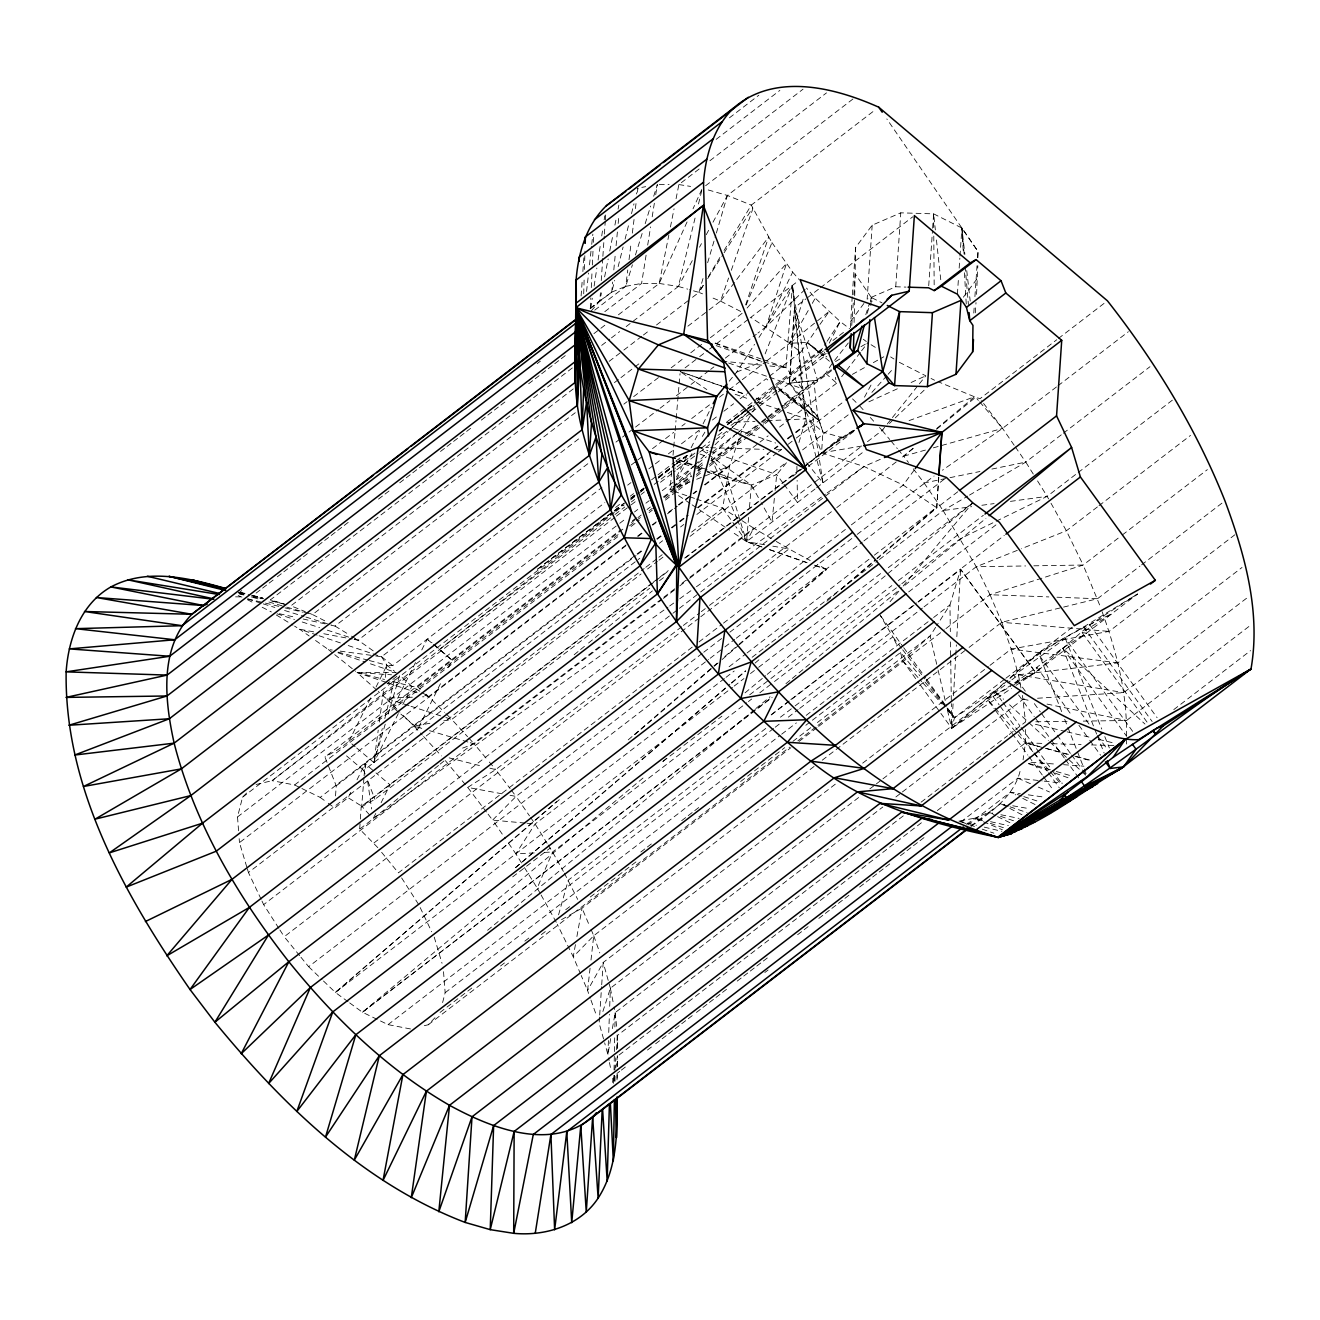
<?xml version="1.0" encoding="UTF-8"?>
<svg xmlns="http://www.w3.org/2000/svg" width="1320" height="1320" viewBox="0 0 1320 1320"><rect width="100%" height="100%" fill="white"/><g stroke="black" fill="none" stroke-linecap="round" stroke-linejoin="round"><path stroke-width="0.75" stroke-dasharray="5 3.75" d="M617.463 1048.69L616.952 1029.682M1025.508 729.547L1025.442 742.863L1023.082 759.808M1126.422 744.034L1126.455 738.144M1126.472 736.18C1127.379 692.356 1115.878 649.209 1100.913 608.338M617.001 1079.875L617.083 1073.803M617.314 1066.461L617.298 1055.604M617.397 1047.519L617.529 1035.375L904.778 814.72M850.443 327.64L852.192 296.868M977.922 257.548L978.005 251.427L961.9 228.013L933.62 213.857L900.784 212.834L872.19 225.175L855.558 247.583L854.716 296.241M976.569 294.36L977.823 265.7M617.116 1078.258L617.166 1074.265M617.281 1066.279L617.43 1056.28L615.862 1067.583M614.724 1081.228L614.823 1075.123L619.723 1071.361M613.833 1080.288L613.998 1072.087M614.047 1070.025L614.361 1053.624M614.41 1051.578L614.691 1037.223M614.889 1026.96L615.169 1012.605L614.064 1006.978M854.089 322.443L854.667 298.254M583.704 293.815L584.183 277.563M584.43 269.428L584.974 251.147M608.421 1040.523L607.909 1054.597L609.081 1060.554M608.735 1032.471L609.411 1014.37M609.708 1006.318L610.385 988.234L603.19 962.495L838.2 781.952M590.337 308.154L590.815 297.875M591.294 287.595L591.954 273.207M592.35 264.99L593.01 250.602M593.389 242.368L593.769 234.151M953.073 703.89L951.703 728.31L1011.549 688.363M953.518 695.739L955.697 657.063M955.795 655.034L956.373 644.853M956.835 636.702L960.564 569.019L1004.289 535.425M803.995 467.197L821.552 452.876L822.921 432.102L818.153 417.186L789.558 383.196L794.524 307.642L805.876 298.93M335.527 795.927L336.221 785.862L327.772 764.214M377.834 847.654L359.683 829.125L360.228 821.089M360.36 819.077L361.185 806.998L647.938 586.723M591.36 310.843L599.874 300.844L600.418 292.76M601.243 280.615L602.745 258.357M602.877 256.344L604.246 236.115M604.379 234.085L605.203 221.958M605.336 219.928L605.748 213.857M599.544 1017.076L599.148 1023.149L604.065 1040.836M599.692 1015.064L601.573 986.749M601.706 984.736L603.19 962.495L587.565 990.478L590.288 998.168M789.376 383.196L794.524 307.642L817.575 380.176L789.376 383.196L825.066 352.555M784.459 404.002L813.895 381.397L817.756 416.707L822.921 432.102L842.721 437.844L854.106 430.237M806.883 464.145L842.77 437.035L854.139 429.858M852.324 294.822L855.558 247.583M851.746 325.429L853.281 302.825M853.842 294.608L855.245 274.065L871.381 297.545L872.008 301.537M872.19 225.175L867.141 299.128L895.736 286.77L905.999 287.1M870.837 305.563L871.381 297.545L881.974 302.825M895.736 286.77L900.784 212.834M928.719 285.747L932.497 230.29M932.63 228.245L933.62 213.857L935.368 229.944M938.817 477.312L936.738 507.936L877.239 558.739M957.396 294.178L958.485 278.14M959.161 268.108L959.855 258.093M959.986 256.08L961.9 228.013L964.887 254.38M973.797 313.054L974.358 304.837M974.919 296.62L977.014 265.815M977.576 257.598L978.005 251.427L886.826 118.948M975.298 312.84L976.008 302.577M581.097 295.977L582.285 279.691M582.879 271.54L583.902 257.301M957.775 491.766L936.738 507.936L938.619 477.048M614.081 1080.304L614.707 1072.137M614.856 1070.091L615.796 1057.848M616.44 1049.68L617.529 1035.375M363.957 777.843L361.697 806.14L370.557 816.007M364.105 775.83L365.079 763.702L374.435 771.622M806.685 462.726L823.004 482.889L805.909 418.869L801.982 388.542L785.911 367.587L792.445 285.384L759 337.409M671.632 471.537L670.065 489.885L690.509 481.734M673.035 455.218L673.563 449.113M673.728 447.067L674.949 432.795M675.13 430.749L676.005 420.552M676.187 418.522L678.975 385.885M679.156 383.856L680.031 373.659M748.605 517.407L746.51 541.645L761.772 546.958M749.48 507.309L751.41 485.084L708.279 454.427M590.518 308.435L611.737 292.132L612.678 282.034M613.816 269.923L615.334 253.77M616.093 245.685L617.413 231.544M618.172 223.476L618.932 215.391M774.361 498.333L772.002 522.06L761.211 502.689M775.137 490.43L776.704 474.622L786.67 462.478M586.558 291.472L588.588 273.042M589.495 264.841L591.525 246.394M591.739 244.349L592.861 234.102M590.073 968.17L587.565 990.478L581.196 975.496M590.997 960.053L593.736 935.731L590.617 928.372M594.726 310.15L625.73 286.341L627.759 269.957M629.029 259.726L631.076 243.358M632.346 233.128L634.128 218.806M635.398 208.576L636.405 200.376M637.428 192.192L637.939 188.1L636.454 193.99M356.713 748.028L373.873 762.547L378.229 730.125M379.318 722.007L383.922 687.538M385.291 677.408L386.925 665.247L381.596 656.749L346.45 644.952M590.749 308.253L592.284 298.204M594.115 286.143L596.855 268.059M598.076 260.024L600.204 245.949M601.722 235.917L602.943 227.865M604.164 219.829L604.774 215.82M646.09 255.156L641.586 283.421L604.048 312.246M647.691 245.075L650.595 226.908M652.195 216.81L654.439 202.686M655.726 194.618L657.343 184.519L653.087 198.231M691.614 532.092L722.683 508.216L729.531 466.158L742.302 429.148L751.674 413.572M610.665 1038.592L607.909 1054.597L604.626 1042.8M612.397 1028.61L615.169 1012.605L882.816 806.998M575.438 944.625L573.243 956.769L580.404 973.615M576.906 936.524L582.021 908.16L790.911 747.681M590.073 308.368L599.874 300.844L601.441 292.875M604.61 276.92L608.173 258.984M609.757 251.014L612.926 235.059M614.905 225.093L616.489 217.124M618.073 209.154L618.849 205.161M618.42 314.803L659.208 283.453L668.844 235.026M670.444 226.958L674.058 208.791M676.071 198.693L678.876 184.569L701.745 166.996M626.159 326.584L678.381 286.457L695.623 215.754M698.494 203.973L702.322 188.265L693.033 208.791M398.31 713.576L373.873 762.547L382.305 728.558M384.796 718.575L394.713 678.579M599.874 300.844L611.737 292.132L614.707 280.351M618.156 266.607L623.106 246.988M625.086 239.135L629.029 223.426M631.505 213.625L633.98 203.808M238.573 830.759L237.517 816.932L242.566 797.214L247.83 791.752M867.355 313.236L869.88 303.418M870.375 301.455L871.381 297.545L870.144 301.339M442.612 1002.556L445.154 992.706L443.157 967.015M1004.289 679.47L954.492 717.717L951.703 728.31L940.896 713.41M1061.659 711.629L1039.847 656.221L1041.232 651.09L1083.621 626.967L1137.477 594.033L1035.491 672.391L1013.265 687.225M558.574 914.826L568.26 880.176L767.365 727.221M702.999 278.536L698.923 292.38L690.772 298.65M707.652 262.713L715.786 235.01M716.364 233.046L727.403 195.459L853.198 98.819M373.873 762.547L385.341 723.772M388.195 714.07L399.663 675.295L411.889 686.384L420.288 691.498M798.963 442.464L805.909 418.869L792.445 285.384L765.088 353.974M1137.477 594.033L1089.759 624.822L1035.491 672.391L960.597 569.53L949.954 604.923L936.721 625.614M766.755 360.871L789.607 343.315L803.599 297.594M612.579 1082.449L614.823 1075.123L614.988 1081.179M971.272 826.221C991.897 811.602 1015.096 795.481 1020.591 769.015M611.737 292.132L625.73 286.341L632.412 264.792M635.448 255.007L642.147 233.475M645.183 223.674L650.644 206.052M602.893 1011.499L610.385 988.234L860.079 796.405M865.804 314.655L869.517 303.237M745.652 304.87L768.718 236.89L751.294 205.095L727.403 195.459L706.183 189.37M709.087 309.903L720.505 301.125L728.59 278.009M731.296 270.303L752.879 208.659M746.146 305.068L771.986 242.616L768.718 236.89L720.505 301.125L709.714 296.752M540.111 893.26L537.223 888.096L552.552 851.994L746.773 702.801M625.73 286.341L641.586 283.421L659.208 283.453L687.11 221.859M771.986 242.616L792.66 272.135L766.128 326.75L757.96 333.019M370.623 697.884L348.909 741.411L355.146 746.707M376.051 687.01L386.925 665.247L392.683 665.643L604.84 502.672M328.251 803.286L334.702 807.988L348.117 797.692L350.79 792.33M357.043 779.807L365.079 763.702L366.217 771.573M415.503 662.541L393.079 707.487L399.316 712.784M421.773 649.952L427.168 639.177L432.019 642.807M402.831 704.517L411.889 686.384L417.648 686.779L420.403 689.238M375.771 813.466L373.082 818.829L359.683 829.125M381.117 802.725L390.043 784.822L376.002 772.942M440.467 683.678L418.044 728.623L400.867 714.103M448.536 667.491L452.133 660.297L433.636 644.011M671.896 486.222L670.065 489.885L674.833 486.222M676.483 477.048L687.472 455.037M691.152 447.694L699.402 431.194M703.065 423.852L711.315 407.352M824.703 352.093L822.888 355.707L807.163 342.408L789.607 343.315L751.261 317.674M829.257 343.101L840.18 321.519L815.232 298.171L806.52 288.073M659.208 283.453L678.381 286.457L692.802 259.693M699.517 247.203L701.448 243.639M706.249 234.712L709.137 229.366M712.981 222.222L727.403 195.459M864.484 397.171L872.091 383.048M818.796 326.04L800.695 352.225L789.607 343.315L808.335 310.332M812.279 303.385L815.232 298.171M703.114 285.4L698.923 292.38L689.584 289.69M708.361 276.672L719.879 257.466M724.069 250.486L751.294 205.095L875.457 109.708M752.713 411.84L754.792 408.375M676.302 479.539L691.928 453.667M702.322 436.425L707.536 427.795M703.312 285.483L698.923 292.38L702.52 293.832M707.685 278.602L723.013 254.496M724.119 252.763L752.582 207.999M935.616 627.33L930.105 635.959L902.5 660.445L817.476 725.769M729.234 381.183L736.692 372.091L754.529 344.355M724.416 678.562L535.095 823.993L515.856 853.826L523.331 865.821M768.372 417.367L825.66 373.362L832.128 363.545L807.163 342.408L826.897 356.928M826.171 353.479L822.888 355.707L819.489 352.77L826.023 342.903M827.112 341.253L840.18 321.519L849.519 328.68M819.967 324.406L829.29 311.305L789.607 343.315M914.067 470.25L903.193 485.067L849.272 526.482M850.509 321.519L864.765 302.329M963.385 297.165L977.691 277.926M841.665 376.695L845.41 371.844M846.648 370.227L860.343 352.407M861.597 350.79L867.817 342.688M834.619 360.376L848.298 342.969M867.471 441.705L882.156 430.419L886 425.601M887.287 424.001L891.132 419.183M892.419 417.565L918.093 385.44M919.38 383.839L925.798 375.804L898.97 362.142M890.026 601.755L901.841 587.614M903.16 586.047L972.741 502.805L887.749 568.095M747.087 308.022L786.538 263.423L766.128 326.75L805.068 289.459M871.909 392.386L886.793 375.754M888.145 374.253L892.204 369.715M424.314 1025.689L428.257 1024.765L437.431 1015.162M814.06 766.474L593.736 935.731L573.243 956.769L557.304 924.33M702.124 653.482L516.07 796.422L492.591 820.116L505.395 838.662M1003.942 683.001L986.964 698.692L994.174 708.642M672.969 486.981L693.28 466.62M694.716 465.168L707.784 452.084M715.028 444.807L728.095 431.706M729.547 430.254L745.503 414.265M746.955 412.813L754.198 405.537M755.65 404.085L771.606 390.769M889.432 423.456L893.788 419.265M895.24 417.879L924.346 389.994M1147.03 722.106L1082.103 632.544L1111.984 613.618C1075.388 631.455 1038.279 649.489 1009.453 679.008M1007.968 680.212L951.703 728.31L947.001 708.23M323.483 981.007L335.362 992.442L556.578 801.653M628.237 739.843L632.907 735.817M634.474 734.464L712.371 667.293M713.922 665.94L717.04 663.25M724.828 656.535L737.286 645.793M738.853 644.44L826.089 569.201L862.257 542.173M348.1 1001.764L335.362 992.442L559.944 799.128M634.804 734.679L639.49 730.653M641.041 729.316L712.784 667.557M714.351 666.204L720.588 660.841M722.139 659.505L737.731 646.074M739.299 644.737L826.634 569.547L815.183 565.554M515.576 867.537L729.894 684.172M731.462 682.836L745.553 670.791M826.897 601.194L831.583 597.184M833.151 595.848L839.404 590.486M840.972 589.149L875.391 559.696M876.958 558.36L936.391 507.507L903.193 485.067L864.022 466.471L821.552 452.876L810.249 420.932L799.375 397.188L789.558 383.196L817.575 380.176L832.227 368.94M515.641 867.62L725.406 688.446M731.659 683.1L745.75 671.055M755.139 663.036L761.409 657.69M841.236 589.495L845.939 585.486M847.506 584.149L875.672 560.076M1010.163 677.671L1041.232 651.09M673.2 487.245L692.043 471.405M698.329 466.125L704.616 460.845M712.47 454.228L734.464 435.748M736.032 434.428L742.302 429.148L739.035 431.656M913.126 448.272L900.422 458.7M936.738 428.472L974.523 396.792L980.001 398.706L1056.792 339.718M349.701 1002.919L362.439 1012.242L645.447 775.995M662.838 761.475L667.59 757.515M745.058 692.851L765.616 675.691M767.201 674.371L972.741 502.805M487.591 930.286L754.215 709.88M755.799 708.576L770.071 696.762M785.944 683.644L790.713 679.717M792.297 678.397L898.623 590.502M904.976 585.255L985.908 518.347M861.663 446.044L821.552 452.876L841.203 436.706L842.721 437.844M438.52 765.435L373.082 818.829L667.986 607.167M440.121 764.131L444.906 760.221M574.183 654.736L578.968 650.826M580.569 649.522L586.955 644.308M588.538 643.021L652.377 590.914M792.825 476.322L802.411 468.501M913.077 448.519L903.672 456.192L908.474 462.495M936.54 429.297L975.678 397.27L978.351 400.373M614.394 512.572L272.118 780.681L254.413 784.905M616.011 511.302L624.129 504.949M630.613 499.867L638.731 493.498M640.348 492.228L643.599 489.687M658.202 478.252L674.421 465.547M676.038 464.277L687.39 455.383M719.845 429.973L726.33 424.891M727.947 423.621L745.8 409.645M747.417 408.375L755.518 402.022M757.152 400.752L774.988 386.76M776.622 385.489L823.663 348.645M729.432 117.826L758.835 95.221M716.149 139.343L779.872 90.387M709.912 160.726L803.038 89.182M705.606 185.74L826.501 92.878M238.491 593.092L241.741 590.584M537.141 363.66L540.408 361.152M256.096 593.125L260.997 589.363M262.63 588.11L267.531 584.347M269.164 583.093L275.682 578.077M277.315 576.823L282.216 573.062M283.849 571.808L288.75 568.045M290.384 566.808L295.267 563.046M296.901 561.792L301.801 558.03M303.435 556.776L308.335 553.014M318.12 545.49L323.021 541.728M324.654 540.474L329.538 536.712M331.171 535.458L336.072 531.696M337.705 530.442L342.606 526.68M344.239 525.426L349.123 521.664M378.51 499.092L383.394 495.33M385.027 494.076L389.928 490.33M399.729 482.806L404.613 479.044M406.246 477.79L411.147 474.029M412.78 472.774L417.681 469.012M419.298 467.758L424.198 463.996M425.832 462.742L430.733 458.981M440.517 451.457L445.417 447.694M447.051 446.44L451.952 442.678M453.585 441.424L458.469 437.662M460.103 436.409L465.003 432.646M466.636 431.392L471.537 427.63M481.321 420.106L486.222 416.344M487.856 415.107L492.739 411.345M494.373 410.091L499.273 406.329M500.907 405.075L505.808 401.313M528.643 383.757L533.544 379.995M535.178 378.741L540.078 374.979M541.712 373.725L546.595 369.963M548.229 368.709L553.13 364.947M554.763 363.693L559.663 359.931M561.297 358.677L567.814 353.661M593.934 333.613L605.352 324.835M572.303 367.95L270.369 599.89L281.589 603.124M601.672 345.378L609.84 339.108M611.457 337.87L619.624 331.6M573.26 388.921L290.928 605.814L305.316 611.638M609.163 361.334L622.231 351.301M623.865 350.048L641.817 336.253M643.434 335L649.968 329.983M656.502 324.984L689.139 299.904M307.114 612.381L312.51 614.559L575.256 412.714M614.427 382.618L619.327 378.856M620.961 377.602L638.913 363.825M687.868 326.205L707.454 311.157M331.023 625.185L335 626.059L581.443 436.755M623.865 404.151L627.132 401.643M633.666 396.627L661.403 375.325M671.203 367.801L684.255 357.769M690.789 352.753L702.207 343.975M710.374 337.705L743.011 312.625L720.505 301.125M685.08 367.867L698.098 357.868M699.715 356.614L707.85 350.377M709.483 349.123L748.522 319.126M750.139 317.889L798.517 280.714M354.09 639.424L358.116 640.183L588.241 463.403M615.978 442.101L620.879 438.339M622.512 437.085L627.396 433.323M629.029 432.069L633.93 428.307M635.563 427.053L658.416 409.497M660.049 408.243L669.834 400.719M676.368 395.703L689.419 385.671M691.053 384.417L709.005 370.639M710.638 369.385L713.905 366.877M725.323 358.099L756.327 334.274M807.493 297.693L818.829 288.981M820.446 287.743L912.747 216.826M375.672 655.957L381.596 656.749L601.92 487.509M631.29 464.937L636.19 461.175M637.824 459.921L642.724 456.159M652.509 448.635L663.943 439.857M665.577 438.603L673.728 432.333M681.895 426.063L685.162 423.555M691.68 418.539L711.265 403.507M719.433 397.237L727.584 390.967M729.217 389.713L740.635 380.935M742.269 379.682L765.121 362.125M627.66 485.149L630.927 482.641M648.846 468.864L653.746 465.102M655.38 463.848L661.897 458.848M668.415 453.832L674.933 448.833M681.45 443.817L699.385 430.039M712.42 420.024L717.321 416.262M723.838 411.262L733.623 403.738M740.14 398.739L748.291 392.469M749.925 391.215L766.227 378.708L769.263 381.265M769.362 376.299L800.695 352.225M615.598 507.457L622.132 502.425M630.3 496.155L633.567 493.647M651.552 479.837L656.452 476.058M658.086 474.804L674.421 462.247M676.054 460.993L680.971 457.231M726.726 422.07L746.344 407.005M747.978 405.751L823.152 348.001M832.953 340.477L837.853 336.699M839.487 335.445L844.387 331.683M242.566 797.214L613.09 512.572M614.724 511.318L622.891 505.048M631.059 498.779L639.21 492.508M640.843 491.255L644.111 488.746M658.795 477.46L675.13 464.92M676.764 463.666L688.182 454.888M719.202 431.062L725.719 426.046M727.353 424.792L751.839 405.983L727.287 424.644M773.239 389.515L823.433 350.955M440.121 648.846L613.355 515.773M614.988 514.519L624.789 506.979M631.323 501.963L634.59 499.455M641.14 494.439L644.408 491.914M654.208 484.39L675.461 468.072M677.094 466.818L695.062 453.007M701.596 447.975L709.78 441.705M717.948 435.418L724.482 430.403M731.016 425.386L749.001 411.576M750.635 410.322L757.168 405.289M758.802 404.036L776.77 390.225M614.889 517.357L272.118 780.681L294.575 784.971L300.069 787.627M616.407 516.104L629.59 506.071M631.224 504.817L636.108 501.055M660.479 482.262L675.295 470.959M676.797 469.722L698.148 453.404M699.633 452.166L709.566 444.626M715.952 439.626L730.785 428.323M732.27 427.086L750.37 413.275M751.856 412.038L758.538 407.005M760.006 405.768L776.49 393.228M778.123 391.974L826.634 354.585M237.517 816.932L618.156 524.518M619.789 523.264L626.323 518.248M634.491 511.978L637.758 509.47M645.926 503.184L649.192 500.676M662.26 490.644L675.328 480.595M676.962 479.341L696.564 464.277M698.197 463.023L706.365 456.753M712.899 451.737L737.402 432.91M676.434 485.001L690.772 473.979M698.726 467.874L705.094 462.973M327.063 762.399L324.951 756.987L620.928 529.617M632.379 520.822L637.279 517.06M647.097 509.52L650.364 507.012M663.448 496.963L674.899 488.169M676.533 486.915L691.251 475.612M697.785 470.58L702.685 466.818M710.869 460.531L743.572 435.402M745.206 434.148L759.924 422.845M761.558 421.591L766.458 417.813M768.108 416.559L782.826 405.257M417.648 686.779L623.288 528.825M631.438 522.555L636.322 518.793M637.956 517.556L641.223 515.047M664.042 497.508L675.444 488.746M677.077 487.492L691.746 476.223M698.263 471.207L703.164 467.462M711.315 461.191L740.652 438.653M747.169 433.653L760.221 423.621M761.838 422.383L766.738 418.621M618.09 534.633L338.712 749.248L324.951 756.987M629.508 525.871L642.543 515.839M649.077 510.84L652.327 508.332M665.379 498.3L676.797 489.538M678.43 488.284L689.832 479.523M696.366 474.507L702.884 469.491M709.401 464.491L745.272 436.936M746.905 435.683L761.574 424.396M763.207 423.142L768.108 419.397M769.741 418.143L784.41 406.873M786.043 405.62L832.095 370.243M294.575 784.971L619.674 535.227M631.108 526.449L639.276 520.163M649.077 512.639L652.344 510.13M665.412 500.082L676.846 491.304M678.48 490.05L689.914 481.255M696.448 476.239L701.349 472.478M709.516 466.207L747.087 437.332M748.72 436.079L763.422 424.792M765.055 423.538L769.956 419.776M771.589 418.522L783.024 409.728M784.658 408.474L799.375 397.188L818.153 417.186M626.159 544.913L428.686 696.613L422.548 696.828M637.577 536.135L642.477 532.372M652.261 524.848L657.162 521.087M668.58 512.308L676.747 506.038M678.381 504.784L691.433 494.769M693.066 493.515L696.333 491.007M704.484 484.737L758.34 443.355M759.973 442.101L768.141 435.831M779.559 427.053L789.36 419.546M790.993 418.291L836.682 383.179L835.312 377.289M246.757 866.926L239.464 842.622L628.254 543.956M638.055 536.432L642.956 532.653M652.756 525.129L656.023 522.621M667.458 513.843L677.259 506.303M678.892 505.048L691.961 495.016M693.594 493.762L696.861 491.255M705.029 484.968L729.531 466.158L692.356 480.991M301.9 788.518L320.183 797.395L635.464 555.208M637.098 553.955L643.632 548.938M656.7 538.89L661.601 535.128M671.402 527.604L677.935 522.588M679.569 521.334L687.736 515.047M697.537 507.523L772.678 449.806M774.312 448.553L777.579 446.044M787.38 438.504L793.914 433.488M795.547 432.234L810.249 420.932L822.921 432.102M336.221 785.862L636.025 555.555M637.659 554.301L644.177 549.285M657.244 539.253L662.145 535.491M671.929 527.967L678.463 522.951M680.097 521.697L688.248 515.427M698.049 507.903L768.223 453.997M774.757 448.981L778.024 446.473M787.809 438.949L794.343 433.933M795.976 432.68L817.806 415.899M365.096 773.998L363.676 770.385L639.804 558.278M659.356 543.246L662.623 540.738M680.559 526.961L683.826 524.452M696.861 514.437L776.77 453.057M778.404 451.803L781.654 449.295M788.172 444.279L794.706 439.279M796.339 438.026L844.42 401.082M261.129 899.283L248.44 872.536L644.193 568.524M645.827 567.27L657.278 558.476M658.911 557.221L662.178 554.697M443.784 720.836L451.737 719.433L641.041 574.002M647.576 568.986L657.36 561.462M658.993 560.208L663.894 556.446M690.013 536.382L786.291 462.412M802.609 449.889L849.948 413.523M651.964 583.159L361.697 806.14L348.117 797.692M653.598 581.905L658.482 578.143M660.115 576.889L668.266 570.636M684.585 558.096L800.365 469.161M649.555 585.469L654.456 581.707M656.089 580.453L667.524 571.676M685.476 557.881L801.356 468.864M802.989 467.61L842.77 437.035M361.185 806.998L374.946 799.309L649.654 588.274M659.472 580.734L664.372 576.956M808.269 466.422L854.057 431.244M278.817 928.29L263.67 904.629L662.244 598.438M663.878 597.184L675.312 588.406M681.846 583.39L688.38 578.358M690.013 577.104L753.72 528.165L771.375 538.56M462.594 748.11L474.144 743.853L661.832 599.676M663.465 598.422L678.15 587.136M679.784 585.882L687.934 579.612M689.568 578.358L860.937 446.721M815.034 489.01L746.51 541.645L731.214 531.3M816.635 487.789L864.749 450.829M373.972 842.935L671.269 614.542M672.903 613.288L677.803 609.527M679.437 608.272L699.039 593.208M700.672 591.954L864.022 466.471L882.568 458.353M445.352 760.65L467.726 787.413L495.677 769.626L681.731 626.703M683.364 625.449L699.683 612.909M701.316 611.655L707.833 606.639M709.467 605.385L835.131 508.86M836.764 507.606L898.788 459.954M1058.426 338.464L1105.797 302.065M299.656 955.663L284.229 936.738L699.171 617.974M700.804 616.72L789.013 548.955L810.199 560.521M533.989 768.685L398.392 872.85L379.12 849.239M535.623 767.432L692.456 646.965M698.989 641.949L721.858 624.376M723.492 623.122L847.638 527.736M703.758 652.229L721.71 638.451M729.878 632.181L855.541 535.639M857.175 534.385L934.098 476.008M1056.445 386.958L1002.54 428.373L942.447 470.201M1058.079 385.704L1128.336 331.733M300.943 957.247L308.649 966.702L708.559 659.488M710.193 658.235L723.244 648.202M724.878 646.948L734.679 639.424M736.312 638.17L826.089 569.201L817.261 564.382M863.874 540.936L946.473 477.493M729.102 666.748L745.42 654.208M747.054 652.954L872.734 556.413M874.368 555.159L936.391 507.507M726.049 677.308L734.201 671.038M752.153 657.244L763.587 648.483M765.22 647.229L770.105 643.467M771.738 642.213L776.638 638.451M778.272 637.197L783.172 633.435M784.806 632.181L797.857 622.149M799.491 620.895L877.816 560.719M879.45 559.465L943.107 510.559L967.741 496.122M335.362 992.442L732.501 687.357M734.135 686.103L743.935 678.579M750.469 673.546L757.02 668.53M758.654 667.277L881.216 573.111M969.49 495.099L1025.789 462.099L1061.742 434.478M1063.375 433.224L1149.967 366.712M512.688 876.876L550.275 848.001M663.036 761.376L721.875 716.183M749.661 694.832L769.263 679.767M770.896 678.513L891.841 585.601M898.375 580.586L983.351 515.295M748.407 701.547L751.658 699.039M759.825 692.785L772.876 682.754M774.51 681.499L900.174 584.958M901.807 583.704L960.564 538.577L1047.172 496.353L1076.575 473.764M410.503 1028.957L388.047 1024.633L362.439 1012.242L771.87 697.158M908.672 591.921L996.121 524.749M362.439 1012.242L772.134 697.488M1078.209 472.51L1172.968 399.712M771.226 714.664L789.178 700.854M790.812 699.6L916.493 602.927M918.126 601.672L960.564 569.019L1035.491 672.391L1012.539 685.443M771.243 714.978L916.525 603.372M918.143 602.118L960.597 569.53M780.417 717.189L793.485 707.157M795.118 705.903L922.416 608.107M924.049 606.854L976.272 566.742L1019.436 549.499M388.047 1024.633L773.586 728.458M775.219 727.204L781.754 722.188M788.287 717.156L798.088 709.632M799.722 708.378L892.848 636.851L879.879 614.74M445.154 992.706L780.054 735.438M781.688 734.184L796.389 722.898M806.19 715.357L931.986 618.733M933.62 617.48L949.954 604.923L950.334 631.653M524.865 941.111L529.765 937.349M565.702 909.727L570.603 905.966M640.843 852.01L645.744 848.249M647.378 846.995L652.278 843.232M681.681 820.644L686.582 816.882M688.215 815.628L693.115 811.849M694.749 810.595L699.649 806.833M722.518 789.261L727.419 785.499M805.827 725.274L810.727 721.512M812.361 720.241L900.57 652.492L919.826 675.79M1097.399 506.93L1066.362 530.788L1021.317 548.757M1099.032 505.675L1190.524 435.402M440.055 1012.423L472.725 987.327M500.494 965.993L505.395 962.23M541.332 934.626L546.232 930.847M590.337 896.973L636.075 861.828M740.619 781.522L784.723 747.648M792.891 741.361L810.859 727.567M817.393 722.552L930.105 635.959L937.612 668.085M428.257 1024.765L789.673 747.136M797.841 740.85L815.826 727.023M799.078 741.411L817.03 727.617M818.664 726.38L944.328 629.838M945.961 628.584L990.016 594.726L1083.176 565.026L1120.763 536.167M822.228 760.204L967.477 648.631M969.111 647.378L1001.748 622.297L1061.593 607.563M1122.396 534.913L1207.354 469.639M862.686 763.141L988.35 666.6M989.983 665.346L1011.186 649.06L1109.08 631.405L1234.893 534.765M1063.59 607.084L1097.497 598.736L1139.985 566.098M1141.618 564.844L1223.31 502.095M1005.906 678.232L1072.764 626.868M869.864 788.881L874.764 785.119M876.397 783.865L881.298 780.103M882.932 778.849L1010.229 681.07M1011.846 679.816L1018.38 674.801L1117.842 662.855L1242.021 567.468M1082.103 632.544L1086.476 633.204L1062.765 648.136L1036.876 667.293L1035.491 672.391L1011.384 685.03L993.102 696.498L951.703 728.31L951.357 703.642M895.884 796.966L900.768 793.204M902.401 791.951L1023.181 699.171L1027.274 698.907M921.096 802.18L1007.589 735.735M1009.222 734.481L1014.106 730.719M1015.74 729.465L1025.541 721.941L1022.439 695.426M619.063 1055.026L922.614 821.832M937.316 810.562L1025.442 742.863L1041.926 743.374M621.357 1070.107L626.257 1066.345M647.46 1050.043L653.994 1045.027M655.628 1043.774L660.528 1040.011M662.161 1038.757L667.045 1034.995M668.679 1033.741L673.579 1029.979M675.213 1028.726L680.113 1024.964M681.731 1023.709L686.631 1019.947M688.264 1018.693L694.798 1013.678M696.432 1012.44L701.316 1008.678M702.949 1007.424L707.85 1003.662M709.483 1002.408L714.384 998.646M716.017 997.392L720.902 993.63M722.535 992.376L727.435 988.614M737.22 981.09L742.12 977.328M743.754 976.074L748.654 972.312M750.288 971.058L755.172 967.296M756.805 966.042L761.706 962.28M763.339 961.026L768.24 957.264M797.61 934.708L802.51 930.947M804.144 929.692L809.028 925.93M818.829 918.406L823.73 914.644M825.363 913.391L830.247 909.628M831.88 908.374L836.781 904.612M838.414 903.358L843.315 899.596M844.932 898.342L849.832 894.58M859.633 887.057L864.518 883.294M866.151 882.041L871.051 878.278M872.685 877.024L877.585 873.262M879.219 872.008L884.103 868.246M885.736 866.993L890.637 863.23M900.422 855.723L905.322 851.961M906.955 850.707L911.856 846.945M913.489 845.691L918.374 841.929M920.007 840.675L924.907 836.913M1037.536 698.247L1123.699 692.637L1249.495 595.996M764.824 972.51L768.091 970.002M960.663 822.063L1017.786 778.189L1042.189 780.912M966.636 824.439L974.787 818.169L988.795 812.328L1000.659 803.665L1004.685 804.358M967.939 824.835L1010.377 792.231L1020.327 793.683M970.843 826.122L988.795 812.328L992.822 813.136M1083.274 721.116L1126.57 720.489L1250.733 625.102M1173.793 709.599L1250.584 650.611M396.841 676.385L387.024 683.875L390.225 681.45M537.636 569.118L612.942 511.731M614.576 510.493L624.393 503.002M630.943 498.019L634.227 495.511M640.761 490.529L644.044 488.037M658.779 476.8L675.147 464.327M676.78 463.089L686.614 455.598M719.351 430.65L725.901 425.667M727.534 424.413L752.087 405.702M537.487 569.25L593.109 526.861M594.742 525.624L599.659 521.879M601.293 520.641L606.193 516.895M607.843 515.641L612.744 511.912M614.378 510.659L624.195 503.184M630.745 498.201L638.929 491.964M640.563 490.71L643.83 488.218M658.564 476.998L674.916 464.541M676.566 463.287L686.384 455.812M719.103 430.881L725.637 425.898M1132.659 731.362L1065.339 638.484L1013.909 675.428L1025.937 692.01M669.669 605.979L678.034 599.957M679.717 598.752L694.798 587.928M696.465 586.723L825.495 494.126M827.161 492.921L864.022 466.471M1014.568 682.819L1036.876 667.293L1071.741 715.39M821.552 452.876L855.409 429.544M947.661 710.193L954.492 717.717L994.62 690.97L1003.579 699.254M835.527 361.564L840.625 358.578M861.019 346.665L866.118 343.678M1032.834 751.624L986.964 698.692L993.102 696.498L1010.774 686.449M561.544 919.644L582.021 908.16L589.826 926.541M852.39 374.368L866.349 366.548M873.328 362.637L883.789 356.763M868.906 401.808L900.108 387.536M911.114 382.503L925.798 375.804M736.692 372.091L762.036 361.597M782.826 482.806L776.704 474.622L751.41 485.084L727.534 479.077L704.599 471.108M879.516 427.548L882.156 430.419L886 429.016M909.084 420.618L974.523 396.792L938.339 381.81M925.435 450.07L903.672 456.192L898.606 450.136M933.339 447.843L1002.54 428.373L1014.172 445.236M913.275 468.798L924.082 482.988L948.007 478.071M950.004 477.659L979.918 471.52M991.897 469.062L1025.789 462.099L1033.279 474.078M641.817 187.39L645.694 186.664M974.473 826.468L958.93 821.089L974.787 818.169L982.674 819.918M429.891 723.278L414.018 726.082L401.313 713.526M924.082 482.988L943.107 510.559L971.668 506.665M981.865 505.279L994.108 503.596M1010.443 501.369L1047.172 496.353L1050.043 501.517M534.204 852.918L515.856 853.826L506.55 840.345M544.401 852.406L552.552 851.994L563.36 871.365M726.462 422.713L754.99 421.344M767.217 420.75L783.502 419.958M785.548 419.859L805.909 418.869L782.974 410.899M412.351 697.207L385.803 698.181L378.262 691.449M943.107 510.559L976.272 566.742L1025.607 565.95M1033.841 565.818L1083.176 565.026L1100.236 606.424M1035.853 721.792L1068.837 721.314M376.761 690.096L357.175 672.589L396.198 672.573L367.108 662.689M659.29 184.519L669.091 184.552M235.554 596.855L243.375 596.871M706.629 453.255L698.329 447.348L708.576 447.661M710.622 447.728L763.867 449.344M776.16 449.707L782.298 449.889M1052.222 743.688L1081.08 744.579M1091.376 744.909L1114.047 745.602M976.272 566.742L990.016 594.726L1048.839 596.92M1056.94 597.217L1097.497 598.736M386.166 682.324L357.175 672.589L391.561 674.784M1030.969 762.284L1055.422 764.082M1063.557 764.676L1083.934 766.178M990.016 594.726L1001.748 622.297L1109.08 631.405M524.981 823.069L492.591 820.116L487.624 813.565M527.01 823.251L535.095 823.993L547.107 843.249M761.805 365.145L723.607 361.284L767.58 376.579M769.84 365.97L785.911 367.587L762.993 359.617M1044.219 781.143L1062.517 783.189M1001.748 622.297L1011.186 649.06L1117.842 662.855M315.546 640.481L328.317 649.506L332.26 650.051M340.147 651.123L373.709 655.677M1028.296 794.838L1042.239 796.867M251.212 596.887L262.713 598.686M678.876 184.569L690.607 186.417M1011.186 649.06L1018.38 674.801L1123.699 692.637M764.726 544.78L746.51 541.645L735.784 526.614M772.827 546.166L789.013 548.955L773.14 539.599M1012.737 805.778L1028.857 808.599M313.714 631.851L299.59 629.211L294.608 626.159M323.812 633.748L352.06 639.045M501.98 793.782L467.726 787.413L486.37 811.932M510.031 795.284L516.07 796.422L529.501 815.892M1000.906 814.754L1019.073 818.4M1023.181 699.171L1029.138 700.409M1047.041 704.088L1126.57 720.489M279.296 613.717L295.218 617.248M303.171 619.014L329.043 624.739M990.577 821.683L1008.332 825.627M238.54 592.498L244.513 593.885M252.466 595.732L262.416 598.042M1035.424 724.301L1065.091 731.379M1067.072 731.857L1090.815 737.5M1098.718 739.398L1114.542 743.16M958.93 821.089L976.486 825.28M984.291 827.145L1001.864 831.319M247.748 598.818L263.455 602.63M265.419 603.108L283.074 607.398M285.037 607.876L302.692 612.183M239.448 593.951L243.375 594.924M764.033 362.092L785.911 367.587M357.175 672.589L384.532 679.486M392.337 681.45L411.889 686.384M239.299 592.73L245.256 594.247M253.192 596.26L263.125 598.768M271.062 600.781L286.951 604.808L271.21 600.649M449.163 757.878L482.113 766.21M489.868 768.158L495.677 769.626L510.081 788.535M241.131 592.433L245.025 593.422M252.829 595.419L262.581 597.91M239.679 592.383L249.546 594.973M251.51 595.485L263.34 598.587M1039.104 746.51L1025.442 742.863L1043.278 747.731M1046.909 748.605L1068.391 754.363M1076.212 756.442L1091.822 760.634M338.085 652.13L367.389 660M369.336 660.528L386.925 665.247L394.647 671.352M1045.258 748.275L1067.072 754.248M1074.991 756.409L1090.848 760.749M678.381 286.457L687.72 289.146M239.233 593.472L245.173 595.171M253.093 597.465L261.013 599.742M268.933 602.019L284.774 606.589M286.77 607.15L308.55 613.42M1028.742 763.422L1054.333 770.913M1056.297 771.49L1072.054 776.094M421.773 728.376L414.018 726.082L422.235 735.025M429.528 730.669L468.319 742.137M470.266 742.714L474.144 743.853L488.07 760.534M247.714 599.065L261.294 603.256M263.224 603.867L274.873 607.464M284.559 610.467L303.963 616.457M305.91 617.067L331.122 624.871M409.068 705.672L385.803 698.181L399.911 712.123M411.015 706.299L443.982 716.925M445.912 717.552L451.737 719.433L467.56 736.676M277.117 613.833L294.475 619.476M302.197 621.984L319.555 627.643M327.261 630.152L352.341 638.303M354.272 638.929L358.116 640.183L373.213 650.842M1021.911 796.01L1010.377 792.231L1015.674 794.871M1023.825 796.636L1039.203 801.685M982.558 820.76L974.787 818.169L1002.408 829.785M990.33 823.35L1005.889 828.514M1008.183 806.207L1000.659 803.665L1007.935 807.444M1010.08 806.833L1027.043 812.559M317.163 635.118L299.59 629.211L309.161 635.976M319.11 635.761L344.503 644.292M388.096 682.985L417.087 692.719M424.809 695.31L428.686 696.613L444.526 712.305M992.689 813.664L988.795 812.328L995.808 815.776M1000.494 816.304L1014.139 820.957M338.019 652.806L365.161 662.029M762.036 547.024L746.51 541.645L737.748 520.756M769.808 549.714L806.685 562.485M814.44 565.174L826.089 569.201M982.245 829.158L993.894 833.201M715.242 343.018L761.079 358.957M716.166 345.642L760.138 360.921M769.494 377.239L801.982 388.542L792.445 285.384L823.004 482.889M729.779 388.855L745.024 394.168M756.459 398.145L760.27 399.465M735.19 394.267L746.658 398.26M758.125 402.253L781.06 410.223M733.606 428.422L775.632 443.025M698.329 447.348L707.883 450.681M709.797 451.341L776.704 474.622M699.996 454.096L705.738 456.093M692.191 464.491L673.084 457.858L703.131 469.573M694.106 465.168L751.41 485.084L760.237 500.923M675.922 461.126L693.132 467.115M695.046 467.775L702.685 470.431M673.827 491.205L694.501 498.399M696.366 499.059L722.683 508.216L738.193 518.199M769.395 549.615L807.559 562.897M729.597 389.004L746.707 395.026M756.212 398.376L760.006 399.712M1028.527 763.702L1047.486 770.434M1055.076 773.124L1068.359 777.843M715.11 343.299L760.171 360.855M705.012 470.299L727.534 479.077L746.51 541.645L753.72 528.165L739.926 519.304M238.177 595.584L241.939 597.102M1017.786 778.189L1030.87 783.882M1038.345 787.116L1049.549 792M997.557 816.635L1011.598 823.531M1022.752 798.385L1036.893 805.431M931.045 378.46L934.543 380.226M312.51 614.559L326.353 621.637M247.5 599.742L254.826 603.504M262.168 607.249L271.342 611.952M1009.75 808.385L1022.489 815.017M421.954 692.521L428.686 696.613L425.931 694.155M335 626.059L349.866 635.135M351.516 636.158L358.116 640.183M276.325 614.988L292.941 625.152M871.068 344.718L875.935 347.737M890.62 356.911L893.97 359.007M681.862 372.735L706.827 389.598M678.562 495.643L690.442 503.695M692.142 504.851L729.514 530.145M320.183 797.395L326.65 802.114M777.744 387.205L794.194 399.349L819.159 420.486L791.191 399.828L778.404 388.971L819.159 420.486L777.447 387.568M863.297 339.24L866.316 341.534M328.317 649.506L333.118 653.351M334.719 654.637L355.558 671.319M381.596 656.749L392.683 665.643M807.163 342.408L819.489 352.77M427.168 639.177L431.838 643.137M433.406 644.457L452.133 660.297M346.516 755.865L363.676 770.385M825.66 373.362L836.682 383.179M1096.656 734.085L1062.765 648.136L1144.968 724.053M1009.553 704.781L1027.488 721.347M1028.973 722.733L1048.393 740.685M1049.895 742.071L1085.749 775.203M308.649 966.702L322.014 979.572M852.538 398.871L858.297 404.58M445.962 713.724L451.737 719.433M859.732 405.999L863.692 410.305M870.293 417.499L874.236 421.806M468.88 738.111L474.144 743.853M423.605 736.527L441.408 755.914M900.57 652.492L902.5 660.445L921.657 681.549M923.026 683.051L942.183 704.154M792.66 272.135L798.946 279.378M1034.17 753.176L1049.02 770.303M1050.357 771.853L1061.148 784.311M979.704 401.94L1002.54 428.373L981.189 400.273M882.156 430.419L889.746 439.527M891.016 441.045L897.352 448.618M489.34 762.053L495.677 769.626M924.957 681.994L954.492 717.717L947.281 707.751M727.534 479.077L711.463 458.073L736.956 518.859M901.477 648.169L892.848 636.851L897.996 647.279M902.698 649.786L924.907 678.909M926.128 680.526L945.862 706.398M947.1 708.015L954.492 717.717M511.269 790.119L516.07 796.422M784.047 484.44L797.511 502.474L797.131 480.414M1089.759 624.822L1157.095 717.684M1083.621 626.967L1152.145 721.495M1062.765 648.136L1126.438 735.982M1039.847 656.221L1089.099 724.185M1097.514 735.801L1107.117 749.051M1078.951 725.34L1088.571 738.606M1089.775 740.256L1100.583 755.188M1034.352 703.626L1040.358 711.909M1041.562 713.576L1055.984 733.474M1057.188 735.124L1070.404 753.373M1071.609 755.023L1081.228 768.289M1082.433 769.956L1086.046 774.922M1018.595 694.98L1034.236 716.545M1035.424 718.195L1049.862 738.094M1051.066 739.761L1064.283 757.993M1065.487 759.66L1079.909 779.559M994.62 690.97L1001.83 700.92M1003.035 702.57L1019.848 725.785M1021.053 727.435L1051.083 768.884M1052.287 770.55L1061.89 783.799M993.102 696.498L999.124 704.797M1000.312 706.447L1017.143 729.679M1018.347 731.329L1032.784 751.228M1033.972 752.895L1047.205 771.127M1048.41 772.794L1059.234 787.71M995.379 710.308L1011.005 731.874M1012.209 733.524L1027.834 755.089M1029.039 756.739L1042.255 774.988M1043.46 776.638L1053.08 789.904M880.737 615.978L902.748 646.288M903.705 647.674L925.617 677.853M926.689 679.371L946.028 706.052M902.5 660.445L919.297 683.628M920.502 685.278L939.708 711.76M722.683 508.216L734.596 524.931M1015.327 446.919L1025.789 462.099M530.623 817.509L535.095 823.993M401.643 877.932L418.968 905.008L431.689 931.788M279.906 929.973L284.229 936.738M1037.553 480.942L1047.172 496.353M548.196 844.998L552.552 851.994M524.403 867.537L537.223 888.096M1051.001 503.233L1066.362 530.788L1083.176 565.026M564.333 873.13L577.714 899.415M541.068 894.976L556.413 922.515M261.971 901.065L263.67 904.629M1065.339 638.484L1101.755 729.053M1104.791 736.593L1109.344 747.912M1097.399 735.982L1104.18 753.176M1064.679 719.268L1083.472 767.035M1084.231 768.949L1086.492 774.675M367.9 781.226L374.946 799.309M590.964 1000.082L596.426 1015.459M593.736 935.731L599.808 952.924M247.318 868.791L248.44 872.536M434.231 937.134L442.035 963.286M938.091 670.082L946.539 706.233M1018.38 674.801L1020.97 687.918M610.385 988.234L613.701 1005.114M609.461 1062.534L611.028 1070.487M612.595 1078.424L613.767 1084.38M367.653 781.423L371.662 808.978M966.735 270.6L970.2 301.026M936.457 239.992L941.028 282.2M615.169 1012.605L616.754 1027.785M964.128 254.199L961.9 228.013L963.303 252.417M965.151 266.293L968.401 304.59M239.167 838.662L239.464 842.622M964.458 272.762L966.322 305.316M796.9 466.372L796.999 472.395M950.482 641.933L950.714 658.399M950.73 660.445L951.324 701.58M933.62 213.857L933.718 227.997M933.784 236.065L934.18 286.555M722.139 386.199L680.196 371.613L722.007 386.331"/><path stroke-width="1.5" d="M931.722 819.538L922.135 818.037L514.14 1131.471L513.694 1233.325C545.374 1236.345 579.975 1225.752 598.125 1198.131C617.545 1168.233 617.43 1131.322 616.952 1097.019M733.738 107.877C713.757 127.281 705.639 155.133 703.527 182.226L576.097 280.12L575.866 307.741L676.682 565.307L676.483 621.555C714.78 673.827 759.33 721.792 810.909 761.178C864.286 805.167 931.705 823.68 998.118 837.391C1043.047 823.944 1080.321 792.115 1120.581 768.884L1250.997 668.992C1261.013 611.869 1244.727 554.087 1224.943 500.841C1196.217 428.67 1155.33 361.812 1107.43 300.811L878.74 107.2C834.223 87.252 774.625 72.468 733.738 107.877L606.309 205.771C586.327 225.175 578.209 253.044 576.097 280.12C577.615 329.917 569.25 380.803 582.136 429.709C599.692 499.422 634.937 563.392 676.483 621.555L268.488 934.989L190.03 989.522C125.383 896.099 64.35 788.865 66.148 671.863C68.31 639.094 80.965 603.982 110.896 586.938C146.767 567.798 188.727 577.913 225.538 588.456M616.819 1098.24L616.473 1137.741L615.466 1099.362M968.005 828.729L592.647 1117.083C550.605 1151.914 491.37 1128.154 449.51 1105.302C386.776 1069.118 334.141 1017.753 288.832 961.736C237.897 896.726 194.65 823.73 174.141 743.143C164.802 700.821 158.895 648.219 191.862 614.279L575.388 319.654M703.527 182.226L707.586 340.378C792.165 442.893 859.039 561.908 962.874 647.443C997.656 676.516 1035.078 702.751 1076.179 722.139C1096.293 729.762 1116.555 740.735 1138.665 739.645L1250.997 668.992L1125.284 739.315L997.837 837.21L1011.615 833.662L998.25 837.375L901.643 812.163L493.63 1125.597L465.168 1222.436L490.231 1229.646L513.694 1233.325L533.296 1134.474L939.675 822.294M576.097 280.12L574.976 382.552L166.98 695.986L68.871 725.257L169.339 718.756L577.351 405.322L579.694 360.31L575.866 307.741L703.379 205.408L806.305 469.293L678.876 567.188L676.483 621.555L699.98 597.779L827.409 499.884M864.336 325L857.785 350.493L853.38 352.688L850.195 348.018L850.344 335.791M874.451 317.559L882.75 371.629L888.954 382.8L894.58 385.588L927.416 386.628L955.96 374.302L972.642 351.879L972.955 325.38L969.771 320.71L966.438 307.346L957.396 294.178L941.457 286.209L934.197 290.598L928.57 287.81L908.061 287.166M1015.591 831.748L998.118 837.391C860.458 795.811 758.654 681.582 678.876 567.188L676.154 564.828C605.55 499.884 576.543 402.584 575.982 308.946L574.976 382.552L576.18 335.016M614.394 1099.576L613.321 1160.742L610.401 1103.817M579.249 257.152L579.183 261.228L579.249 257.152L706.678 159.258M578.424 350.955L577.351 405.322L575.982 308.946M833.844 367.686L853.38 352.688L853.858 332.524M609.428 1103.801L607.167 1180.971L602.63 1109.741M585.206 243.028L585.387 236.94L712.833 139.029M493.63 1125.597L490.231 1229.646L514.14 1131.471M583.638 389.103L582.136 429.709L174.141 743.143L83.474 786.489L181.319 768.884L589.331 455.449L595.98 437.135L575.866 307.741L707.586 340.378L723.607 361.284L727.551 391.611L678.876 567.188L575.866 307.741L658.383 344.883L725.241 368.115M602.184 1109.774L598.125 1198.131L592.647 1117.083L596.293 1112.809M1048.657 708.048L921.228 805.942L880.011 803.368L472.015 1116.803L465.168 1222.436C363.495 1183.561 282.892 1104.955 214.896 1022.224L288.832 961.736L696.844 648.302L699.98 597.779M592.647 1117.083L586.261 1212.123L580.784 1125.762L967.576 828.63M850.195 348.018L851.185 333.647M887.271 305.464L899.613 311.635L894.58 385.588L882.75 371.629L866.877 363.709L869.88 319.605M828.25 353.331L909.216 291.142L914.364 215.589L970.249 262.894L976.091 259.611L1001.055 280.748L1005.823 293.007L1061.726 340.329L1056.561 415.866L1071.609 447.496L1080.403 476.965L1155.33 580.321L1150.462 584.067M927.416 386.628L932.448 312.675L960.993 300.366L955.96 374.302M938.966 475.266L941.886 432.382L1061.726 340.329M972.642 351.879L973.483 339.553M584.941 243.045L585.387 236.94M938.768 475.018L941.886 432.382L853.149 410.305L888.954 382.8M580.784 1125.762L571.725 1222.699L566.791 1131.603L963.369 826.947M1020.409 690.789L892.98 788.683L857.505 791.868L449.51 1105.302L438.801 1211.776L472.015 1116.803M566.791 1131.603L554.631 1229.794L550.918 1134.524L952.397 826.106M576.163 354.123L575.14 361.647L167.129 675.081L66 697.405L166.98 695.986M991.683 670.494L864.253 768.388L834.388 777.744L426.393 1091.178L411.279 1197.686L449.51 1105.302M288.832 961.736L241.213 1053.723L310.365 987.508L718.361 674.074L724.845 630.498L852.274 532.587M535.227 1233.375L550.918 1134.524M727.551 391.611L806.305 469.293L718.311 423.109L698.329 447.348L678.876 567.188L633.105 430.815L629.211 400.587L575.866 307.741L586.608 401.989L582.136 429.709L579.694 360.31L575.866 307.741L638.434 369.072L716.809 396.346L726.759 384.219M962.874 647.443L835.444 745.338L810.909 761.178L402.913 1074.612L383.031 1180.426L426.393 1091.178M934.197 621.819L806.767 719.713L787.331 742.285L379.318 1055.719L354.304 1160.131L402.913 1074.612M586.608 401.989L589.331 455.449L591.476 423.423L575.866 307.741L655.76 543.081L639.952 565.933L231.957 879.368L166.765 955.812L249.414 907.368L657.409 593.934L676.154 564.828L575.866 307.741L621.489 494.851L610.5 509.767L202.488 823.202L126.208 887.122L216.249 851.202L624.244 537.768L631.521 511.88L575.866 307.741L633.105 430.815L649.159 451.819L678.876 567.188L673.084 457.858L698.329 447.348M310.365 987.508L268.603 1083.555L332.772 1011.928L740.784 698.511L751.162 661.98L878.592 564.086M708.576 435.88L707.536 427.795L629.211 400.587L638.434 369.072L658.383 344.883L683.678 334.339L712.338 344.305M629.211 400.587L716.809 396.346L707.536 427.795L633.105 430.815L690.442 450.763M905.982 593.917L778.553 691.812L763.834 721.331L355.822 1034.748L325.512 1137.081L379.318 1055.719M853.38 352.688L862.076 326.057M332.772 1011.928L296.818 1111.457L355.822 1034.748M639.952 565.933L651.618 538.577L575.866 307.741L601.887 454.789L598.785 482.163L190.773 795.597L109.379 852.868L202.488 823.202M713.146 403.673L716.809 396.346M607.678 467.593L610.5 509.767L615.12 484.127L575.866 307.741L607.678 467.593L598.785 482.163L595.98 437.135M268.488 934.989L214.896 1022.224L190.03 989.522L249.414 907.368M676.682 565.307L657.409 593.934L655.76 543.081M1022.142 828.696L998.118 837.391L1067.897 792.099L1113.139 757.35L1125.284 739.315L998.118 837.391L976.569 831.188M915.272 468.6L941.886 432.382L863.874 423.704L857.373 427.812M825.049 349.701L880.11 307.411L891.792 295.267L909.216 291.142M1027.801 825.594L998.118 837.391L1060.29 799.854L1067.897 792.099M1051.034 812.46L998.118 837.391C1089.396 791.851 1164.751 722.419 1250.997 668.992L1163.101 725.983L1123.568 766.887L998.118 837.391L1035.226 821.65M1125.284 739.315L1087.234 776.589L998.118 837.391L1058.426 807.972M826.617 351.219L863.857 319.258M887.139 299.277L891.792 295.267M989.092 515.724L1071.609 447.496L985 514.041M625.73 191.433L606.309 205.771M628.996 188.925L660.049 165.082M663.316 162.575L748.275 97.3M594.445 219.763L721.875 121.869M575.949 303.303L703.379 205.408L683.678 334.339L723.442 362.653M575.454 323.548L182.143 625.696L84.496 611.506L191.862 614.279L373.461 475.167M376.728 472.659L407.731 448.849M410.998 446.341L574.2 320.958M576.064 344.075L169.686 656.255L69.3 648.895L174.718 639.755L576.196 331.337M934.197 290.598L970.249 262.894M833.662 369.022L857.785 350.493L866.877 363.709M941.457 286.209L976.091 259.611M846.005 399.861L882.75 371.629L899.613 311.635L932.448 312.675M966.438 307.346L1001.055 280.748M1005.823 293.007L969.771 320.71L969.095 312.642M858.974 427.465L863.874 423.704L853.149 410.305M959.409 490.512L1056.561 415.866M1005.906 534.188L1080.403 476.965M901.643 812.163L948.733 820.034L1076.179 722.139M1102.546 732.798L975.101 830.692L922.135 818.037M1113.139 757.35L1156.947 728.129L1163.101 725.983M857.109 428.373L863.874 423.704L857.356 428.06M696.844 648.302L724.845 630.498M181.319 768.884L95.056 819.159L190.773 795.597M1155.33 580.321L1074.332 625.663L999.355 522.258L972.741 502.805L946.473 477.493L866.349 449.592L800.035 279.56L880.11 307.411M1120.581 768.884L998.118 837.391L1070.107 800.927M1121.125 768.471L998.118 837.391L1076.872 796.686M1097.662 783.585L998.118 837.391L1093.009 786.588M1060.29 799.854L1066.445 797.659L1123.568 766.887L1136.041 749.248L1132.445 744.282M145.398 921.541L231.957 879.368M884.416 457.545L941.886 432.382L863.676 445.698M191.862 614.279L96.36 597.514L203.725 605.566L207.224 604.114M169.339 718.756L74.712 755.04L174.141 743.143M718.361 674.074L751.162 661.98M740.784 698.511L778.553 691.812M169.686 656.255L66.148 671.863L167.129 675.081M1105.401 761.821L1110.202 768.454L1123.568 766.887L1084.726 786.192L1081.113 781.226M763.834 721.331L806.767 719.713M182.143 625.696L75.454 628.666L174.718 639.755M624.244 537.768L651.618 538.577M638.434 369.072L724.416 371.712M787.331 742.285L835.444 745.338M213.691 599.28L110.896 586.938L203.725 605.566M810.909 761.178L864.253 768.388M219.367 594.561L127.99 579.843L213.741 598.884M834.388 777.744L892.98 788.683M857.505 791.868L921.228 805.942M224.631 589.264L168.927 576.312L225.736 590.518M147.394 576.262L219.549 593.488M880.011 803.368L948.733 820.034M673.084 457.858L649.159 451.819L656.815 454.476M219.45 587.697L225.407 589.215M225.885 588.769L192.39 579.991L215.523 586.641M219.434 587.763L225.374 589.479M966.768 828.366L972.642 830.065L966.834 828.366M724.053 386.875L727.864 388.195M723.904 387.007L727.699 388.344M835.411 365.97L863.379 386.529L838.398 365.392M1152.443 730.95L1155.445 733.706L1153.036 730.389M1064.035 794.343L1066.445 797.659M878.74 107.2L882.205 112.233M1107.199 760.815L1110.202 768.454M615.813 1104.263L616.621 1112.232"/></g></svg>
